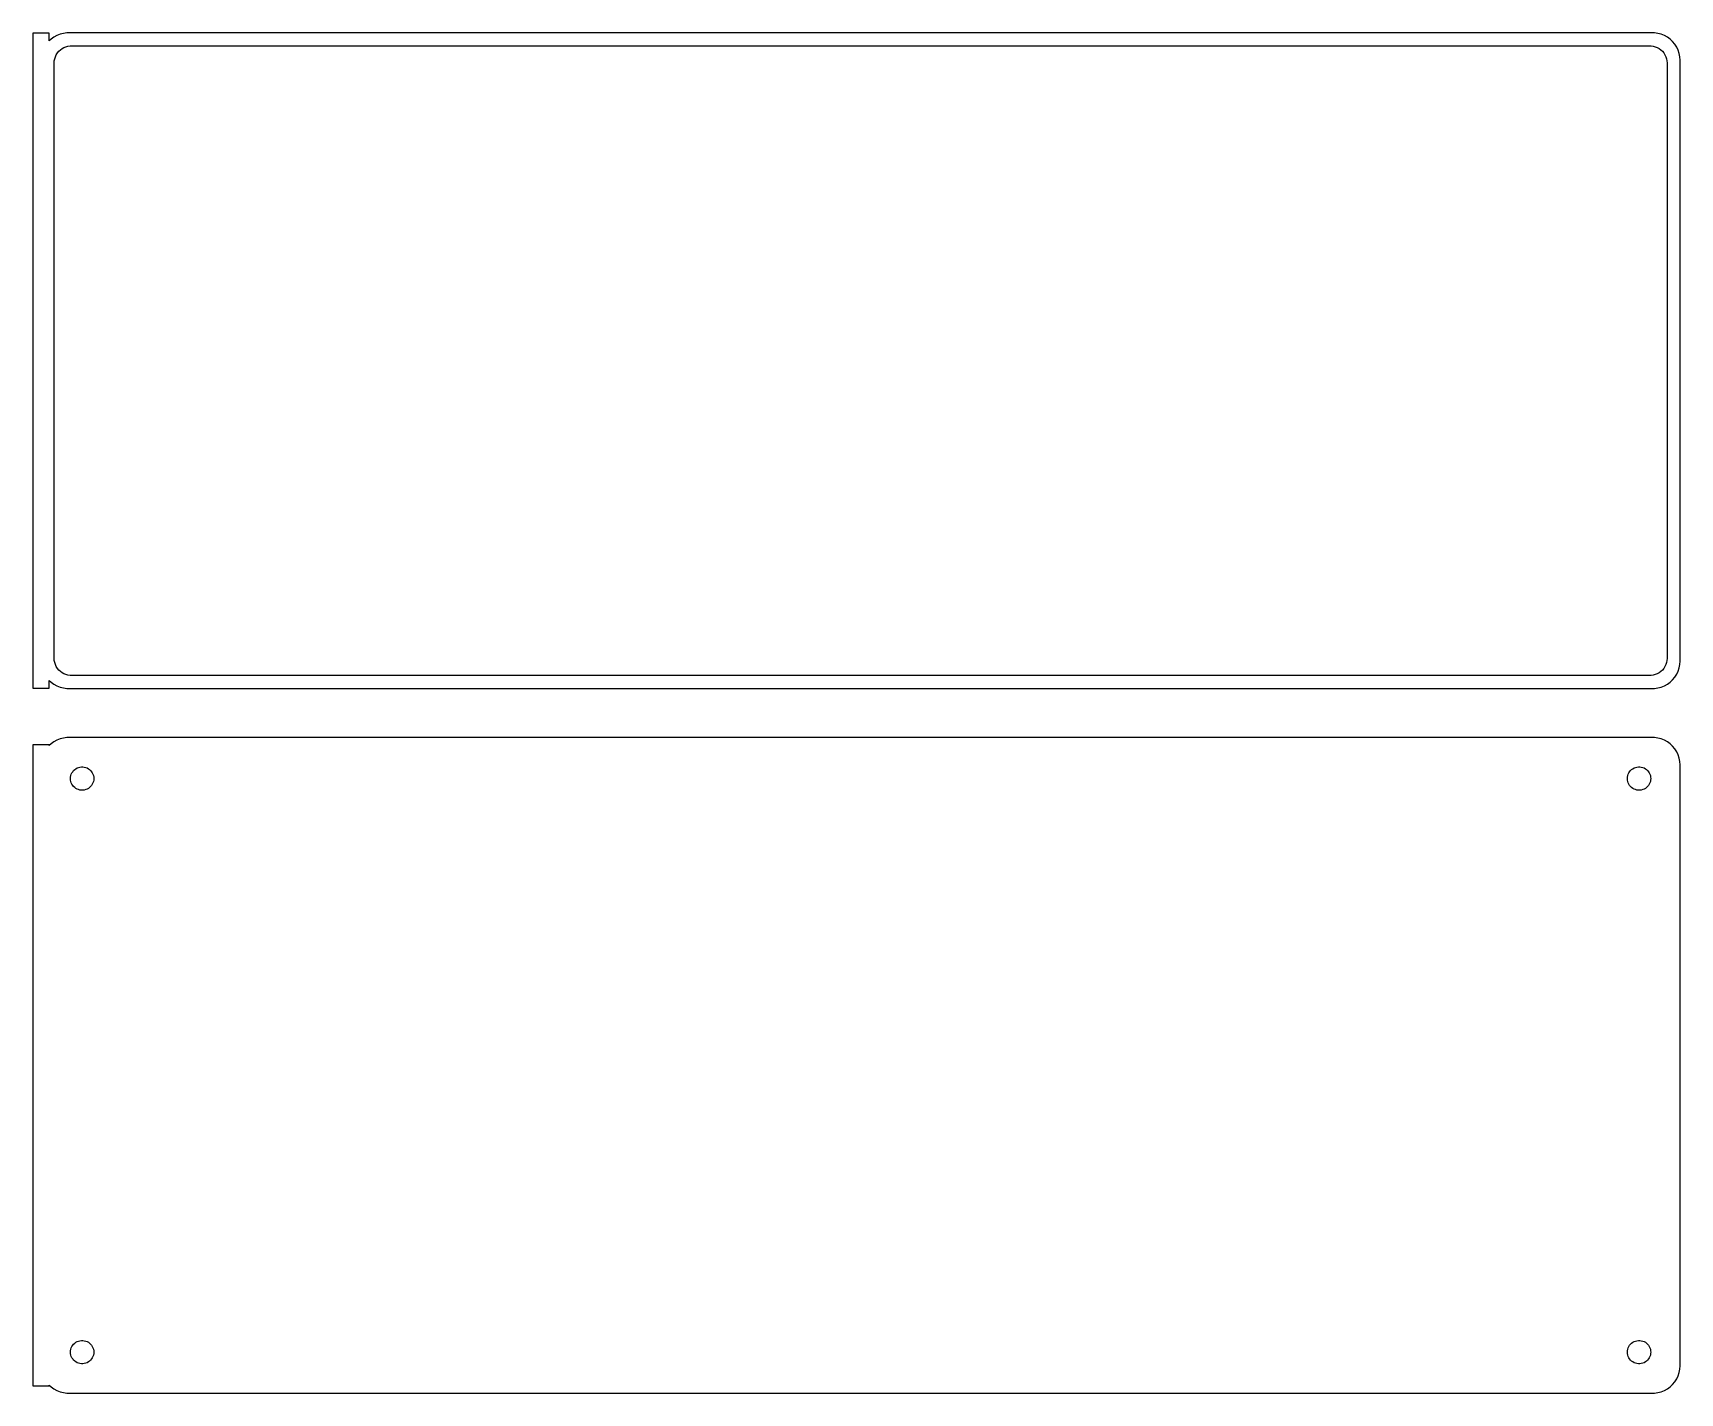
# Model space of a CAD drawing. Header units: metres. Extents: x -152 to 150, y 198 to 447.
import ezdxf

# ---------------------------------------------------------------- set-up
doc = ezdxf.new("R2010")
doc.units = ezdxf.units.M

msp = doc.modelspace()

# ---------------------------------------------------------------- linework, layer by layer
for p, q in [((-148.5, 446.979), (-151.5, 446.979)), ((-151.5, 446.979), (-151.5, 327.021)), ((-148.5, 445.559), (-148.5, 446.979)), ((-147.679, 446.222), (-148.187, 445.853)), ((-147.129, 446.524), (-147.679, 446.222)), ((-146.545, 446.755), (-147.129, 446.524)), ((-145.937, 446.911), (-146.545, 446.755)), ((-145.314, 446.99), (-145.937, 446.911)), ((145.314, 446.99), (-145.314, 446.99)), ((145.937, 446.911), (145.314, 446.99)), ((146.545, 446.755), (145.937, 446.911)), ((147.129, 446.524), (146.545, 446.755)), ((147.679, 446.222), (147.129, 446.524)), ((148.187, 445.853), (147.679, 446.222)), ((-148.187, 445.853), (-148.5, 445.559)), ((-147.228, 443), (-147.018, 443.33)), ((-147.018, 443.33), (-146.769, 443.631)), ((-146.769, 443.631), (-146.484, 443.899)), ((-146.484, 443.899), (-146.168, 444.128)), ((-146.168, 444.128), (-145.825, 444.317)), ((-145.825, 444.317), (-145.462, 444.461)), ((-145.462, 444.461), (-145.083, 444.558)), ((-145.083, 444.558), (-144.695, 444.607)), ((-144.695, 444.607), (144.695, 444.607)), ((144.695, 444.607), (145.083, 444.558)), ((145.083, 444.558), (145.462, 444.461)), ((145.462, 444.461), (145.825, 444.317)), ((145.825, 444.317), (146.168, 444.128)), ((146.168, 444.128), (146.484, 443.899)), ((146.484, 443.899), (146.769, 443.631)), ((146.769, 443.631), (147.018, 443.33)), ((147.018, 443.33), (147.228, 443)), ((148.645, 445.423), (148.187, 445.853)), ((149.045, 444.939), (148.645, 445.423)), ((149.382, 444.409), (149.045, 444.939)), ((149.649, 443.841), (149.382, 444.409)), ((149.843, 443.243), (149.649, 443.841)), ((149.961, 442.627), (149.843, 443.243)), ((-147.613, 441.5), (-147.588, 441.89)), ((-147.613, 332.5), (-147.613, 441.5)), ((-147.588, 441.89), (-147.515, 442.274)), ((-147.515, 442.274), (-147.394, 442.646)), ((-147.394, 442.646), (-147.228, 443)), ((147.228, 443), (147.394, 442.646)), ((147.394, 442.646), (147.515, 442.274)), ((147.515, 442.274), (147.588, 441.89)), ((147.588, 441.89), (147.613, 441.5)), ((147.613, 441.5), (147.613, 332.5)), ((150, 442), (149.961, 442.627)), ((150, 332), (150, 442)), ((-147.588, 332.11), (-147.613, 332.5)), ((-147.515, 331.726), (-147.588, 332.11)), ((-147.394, 331.354), (-147.515, 331.726)), ((147.515, 331.726), (147.394, 331.354)), ((147.588, 332.11), (147.515, 331.726)), ((147.613, 332.5), (147.588, 332.11)), ((149.961, 331.373), (150, 332)), ((-147.228, 331), (-147.394, 331.354)), ((-147.018, 330.67), (-147.228, 331)), ((-146.769, 330.369), (-147.018, 330.67)), ((-146.484, 330.101), (-146.769, 330.369)), ((-146.168, 329.872), (-146.484, 330.101)), ((-145.825, 329.683), (-146.168, 329.872)), ((-145.462, 329.539), (-145.825, 329.683)), ((-145.083, 329.442), (-145.462, 329.539)), ((-144.695, 329.393), (-145.083, 329.442)), ((144.695, 329.393), (-144.695, 329.393)), ((145.083, 329.442), (144.695, 329.393)), ((145.462, 329.539), (145.083, 329.442)), ((145.825, 329.683), (145.462, 329.539)), ((146.168, 329.872), (145.825, 329.683)), ((146.484, 330.101), (146.168, 329.872)), ((146.769, 330.369), (146.484, 330.101)), ((147.018, 330.67), (146.769, 330.369)), ((147.228, 331), (147.018, 330.67)), ((147.394, 331.354), (147.228, 331)), ((148.645, 328.577), (149.045, 329.061)), ((149.045, 329.061), (149.382, 329.591)), ((149.382, 329.591), (149.649, 330.159)), ((149.649, 330.159), (149.843, 330.757)), ((149.843, 330.757), (149.961, 331.373)), ((-151.5, 327.021), (-148.5, 327.021)), ((-148.5, 327.021), (-148.5, 328.441)), ((-148.5, 328.441), (-148.187, 328.147)), ((-148.187, 328.147), (-147.679, 327.778)), ((-147.679, 327.778), (-147.129, 327.476)), ((-147.129, 327.476), (-146.545, 327.245)), ((-146.545, 327.245), (-145.937, 327.089)), ((-145.937, 327.089), (-145.314, 327.01)), ((-145.314, 327.01), (145.314, 327.01)), ((145.314, 327.01), (145.937, 327.089)), ((145.937, 327.089), (146.545, 327.245)), ((146.545, 327.245), (147.129, 327.476)), ((147.129, 327.476), (147.679, 327.778)), ((147.679, 327.778), (148.187, 328.147)), ((148.187, 328.147), (148.645, 328.577)), ((-148.5, 316.653), (-151.5, 316.653)), ((-151.5, 316.653), (-151.5, 199.347)), ((-148.187, 316.853), (-148.5, 316.559)), ((-148.5, 316.559), (-148.5, 316.653)), ((-147.679, 317.222), (-148.187, 316.853)), ((-147.129, 317.524), (-147.679, 317.222)), ((-146.545, 317.755), (-147.129, 317.524)), ((-145.937, 317.911), (-146.545, 317.755)), ((-145.314, 317.99), (-145.937, 317.911)), ((145.314, 317.99), (-145.314, 317.99)), ((145.937, 317.911), (145.314, 317.99)), ((146.545, 317.755), (145.937, 317.911)), ((147.129, 317.524), (146.545, 317.755)), ((147.679, 317.222), (147.129, 317.524)), ((148.187, 316.853), (147.679, 317.222)), ((148.645, 316.423), (148.187, 316.853)), ((149.045, 315.939), (148.645, 316.423)), ((149.382, 315.409), (149.045, 315.939)), ((149.649, 314.841), (149.382, 315.409)), ((149.843, 314.243), (149.649, 314.841)), ((149.961, 313.627), (149.843, 314.243)), ((150, 313), (149.961, 313.627)), ((-144.635, 310.5), (-144.618, 310.768)), ((-144.618, 310.768), (-144.568, 311.031)), ((-144.568, 311.031), (-144.485, 311.286)), ((-144.485, 311.286), (-144.371, 311.529)), ((-144.371, 311.529), (-144.227, 311.755)), ((-144.227, 311.755), (-144.057, 311.962)), ((-144.057, 311.962), (-143.861, 312.145)), ((-143.861, 312.145), (-143.644, 312.303)), ((-143.644, 312.303), (-143.409, 312.432)), ((-143.409, 312.432), (-143.16, 312.531)), ((-143.16, 312.531), (-142.9, 312.597)), ((-142.9, 312.597), (-142.634, 312.631)), ((-142.634, 312.631), (-142.366, 312.631)), ((-142.366, 312.631), (-142.1, 312.597)), ((-142.1, 312.597), (-141.84, 312.531)), ((-141.84, 312.531), (-141.591, 312.432)), ((-141.591, 312.432), (-141.356, 312.303)), ((-141.356, 312.303), (-141.139, 312.145)), ((-141.139, 312.145), (-140.943, 311.962)), ((-140.943, 311.962), (-140.773, 311.755)), ((-140.773, 311.755), (-140.629, 311.529)), ((-140.629, 311.529), (-140.515, 311.286)), ((-140.515, 311.286), (-140.432, 311.031)), ((-140.432, 311.031), (-140.382, 310.768)), ((-140.382, 310.768), (-140.365, 310.5)), ((140.365, 310.5), (140.382, 310.768)), ((140.382, 310.768), (140.432, 311.031)), ((140.432, 311.031), (140.515, 311.286)), ((140.515, 311.286), (140.629, 311.529)), ((140.629, 311.529), (140.773, 311.755)), ((140.773, 311.755), (140.943, 311.962)), ((140.943, 311.962), (141.139, 312.145)), ((141.139, 312.145), (141.356, 312.303)), ((141.356, 312.303), (141.591, 312.432)), ((141.591, 312.432), (141.84, 312.531)), ((141.84, 312.531), (142.1, 312.597)), ((142.1, 312.597), (142.366, 312.631)), ((142.366, 312.631), (142.634, 312.631)), ((142.634, 312.631), (142.9, 312.597)), ((142.9, 312.597), (143.16, 312.531)), ((143.16, 312.531), (143.409, 312.432)), ((143.409, 312.432), (143.644, 312.303)), ((143.644, 312.303), (143.861, 312.145)), ((143.861, 312.145), (144.057, 311.962)), ((144.057, 311.962), (144.227, 311.755)), ((144.227, 311.755), (144.371, 311.529)), ((144.371, 311.529), (144.485, 311.286)), ((144.485, 311.286), (144.568, 311.031)), ((144.568, 311.031), (144.618, 310.768)), ((144.618, 310.768), (144.635, 310.5)), ((150, 203), (150, 313)), ((-144.618, 310.232), (-144.635, 310.5)), ((-144.568, 309.969), (-144.618, 310.232)), ((-144.485, 309.714), (-144.568, 309.969)), ((-144.371, 309.471), (-144.485, 309.714)), ((-144.227, 309.245), (-144.371, 309.471)), ((-144.057, 309.038), (-144.227, 309.245)), ((-143.861, 308.855), (-144.057, 309.038)), ((-143.644, 308.697), (-143.861, 308.855)), ((-143.409, 308.568), (-143.644, 308.697)), ((-143.16, 308.469), (-143.409, 308.568)), ((-142.9, 308.403), (-143.16, 308.469)), ((-142.634, 308.369), (-142.9, 308.403)), ((-142.366, 308.369), (-142.634, 308.369)), ((-142.1, 308.403), (-142.366, 308.369)), ((-141.84, 308.469), (-142.1, 308.403)), ((-141.591, 308.568), (-141.84, 308.469)), ((-141.356, 308.697), (-141.591, 308.568)), ((-141.139, 308.855), (-141.356, 308.697)), ((-140.943, 309.038), (-141.139, 308.855)), ((-140.773, 309.245), (-140.943, 309.038)), ((-140.629, 309.471), (-140.773, 309.245)), ((-140.515, 309.714), (-140.629, 309.471)), ((-140.432, 309.969), (-140.515, 309.714)), ((-140.382, 310.232), (-140.432, 309.969)), ((-140.365, 310.5), (-140.382, 310.232)), ((140.382, 310.232), (140.365, 310.5)), ((140.432, 309.969), (140.382, 310.232)), ((140.515, 309.714), (140.432, 309.969)), ((140.629, 309.471), (140.515, 309.714)), ((140.773, 309.245), (140.629, 309.471)), ((140.943, 309.038), (140.773, 309.245)), ((141.139, 308.855), (140.943, 309.038)), ((141.356, 308.697), (141.139, 308.855)), ((141.591, 308.568), (141.356, 308.697)), ((141.84, 308.469), (141.591, 308.568)), ((142.1, 308.403), (141.84, 308.469)), ((142.366, 308.369), (142.1, 308.403)), ((142.634, 308.369), (142.366, 308.369)), ((142.9, 308.403), (142.634, 308.369)), ((143.16, 308.469), (142.9, 308.403)), ((143.409, 308.568), (143.16, 308.469)), ((143.644, 308.697), (143.409, 308.568)), ((143.861, 308.855), (143.644, 308.697)), ((144.057, 309.038), (143.861, 308.855)), ((144.227, 309.245), (144.057, 309.038)), ((144.371, 309.471), (144.227, 309.245)), ((144.485, 309.714), (144.371, 309.471)), ((144.568, 309.969), (144.485, 309.714)), ((144.618, 310.232), (144.568, 309.969)), ((144.635, 310.5), (144.618, 310.232)), ((-144.635, 205.5), (-144.618, 205.768)), ((-144.618, 205.232), (-144.635, 205.5)), ((-144.618, 205.768), (-144.568, 206.031)), ((-144.568, 204.969), (-144.618, 205.232)), ((-144.568, 206.031), (-144.485, 206.286)), ((-144.485, 206.286), (-144.371, 206.529)), ((-144.371, 206.529), (-144.227, 206.755)), ((-144.227, 206.755), (-144.057, 206.962)), ((-144.057, 206.962), (-143.861, 207.145)), ((-143.861, 207.145), (-143.644, 207.303)), ((-143.644, 207.303), (-143.409, 207.432)), ((-143.409, 207.432), (-143.16, 207.531)), ((-143.16, 207.531), (-142.9, 207.597)), ((-142.9, 207.597), (-142.634, 207.631)), ((-142.634, 207.631), (-142.366, 207.631)), ((-142.366, 207.631), (-142.1, 207.597)), ((-142.1, 207.597), (-141.84, 207.531)), ((-141.84, 207.531), (-141.591, 207.432)), ((-141.591, 207.432), (-141.356, 207.303)), ((-141.356, 207.303), (-141.139, 207.145)), ((-141.139, 207.145), (-140.943, 206.962)), ((-140.943, 206.962), (-140.773, 206.755)), ((-140.773, 206.755), (-140.629, 206.529)), ((-140.629, 206.529), (-140.515, 206.286)), ((-140.515, 206.286), (-140.432, 206.031)), ((-140.432, 206.031), (-140.382, 205.768)), ((-140.382, 205.232), (-140.432, 204.969)), ((-140.382, 205.768), (-140.365, 205.5)), ((-140.365, 205.5), (-140.382, 205.232)), ((140.365, 205.5), (140.382, 205.768)), ((140.382, 205.232), (140.365, 205.5)), ((140.382, 205.768), (140.432, 206.031)), ((140.432, 204.969), (140.382, 205.232)), ((140.432, 206.031), (140.515, 206.286)), ((140.515, 206.286), (140.629, 206.529)), ((140.629, 206.529), (140.773, 206.755)), ((140.773, 206.755), (140.943, 206.962)), ((140.943, 206.962), (141.139, 207.145)), ((141.139, 207.145), (141.356, 207.303)), ((141.356, 207.303), (141.591, 207.432)), ((141.591, 207.432), (141.84, 207.531)), ((141.84, 207.531), (142.1, 207.597)), ((142.1, 207.597), (142.366, 207.631)), ((142.366, 207.631), (142.634, 207.631)), ((142.634, 207.631), (142.9, 207.597)), ((142.9, 207.597), (143.16, 207.531)), ((143.16, 207.531), (143.409, 207.432)), ((143.409, 207.432), (143.644, 207.303)), ((143.644, 207.303), (143.861, 207.145)), ((143.861, 207.145), (144.057, 206.962)), ((144.057, 206.962), (144.227, 206.755)), ((144.227, 206.755), (144.371, 206.529)), ((144.371, 206.529), (144.485, 206.286)), ((144.485, 206.286), (144.568, 206.031)), ((144.568, 206.031), (144.618, 205.768)), ((144.618, 205.232), (144.568, 204.969)), ((144.618, 205.768), (144.635, 205.5)), ((144.635, 205.5), (144.618, 205.232)), ((-144.485, 204.714), (-144.568, 204.969)), ((-144.371, 204.471), (-144.485, 204.714)), ((-144.227, 204.245), (-144.371, 204.471)), ((-144.057, 204.038), (-144.227, 204.245)), ((-143.861, 203.855), (-144.057, 204.038)), ((-143.644, 203.697), (-143.861, 203.855)), ((-143.409, 203.568), (-143.644, 203.697)), ((-143.16, 203.469), (-143.409, 203.568)), ((-142.9, 203.403), (-143.16, 203.469)), ((-142.634, 203.369), (-142.9, 203.403)), ((-142.366, 203.369), (-142.634, 203.369)), ((-142.1, 203.403), (-142.366, 203.369)), ((-141.84, 203.469), (-142.1, 203.403)), ((-141.591, 203.568), (-141.84, 203.469)), ((-141.356, 203.697), (-141.591, 203.568)), ((-141.139, 203.855), (-141.356, 203.697)), ((-140.943, 204.038), (-141.139, 203.855)), ((-140.773, 204.245), (-140.943, 204.038)), ((-140.629, 204.471), (-140.773, 204.245)), ((-140.515, 204.714), (-140.629, 204.471)), ((-140.432, 204.969), (-140.515, 204.714)), ((140.515, 204.714), (140.432, 204.969)), ((140.629, 204.471), (140.515, 204.714)), ((140.773, 204.245), (140.629, 204.471)), ((140.943, 204.038), (140.773, 204.245)), ((141.139, 203.855), (140.943, 204.038)), ((141.356, 203.697), (141.139, 203.855)), ((141.591, 203.568), (141.356, 203.697)), ((141.84, 203.469), (141.591, 203.568)), ((142.1, 203.403), (141.84, 203.469)), ((142.366, 203.369), (142.1, 203.403)), ((142.634, 203.369), (142.366, 203.369)), ((142.9, 203.403), (142.634, 203.369)), ((143.16, 203.469), (142.9, 203.403)), ((143.409, 203.568), (143.16, 203.469)), ((143.644, 203.697), (143.409, 203.568)), ((143.861, 203.855), (143.644, 203.697)), ((144.057, 204.038), (143.861, 203.855)), ((144.227, 204.245), (144.057, 204.038)), ((144.371, 204.471), (144.227, 204.245)), ((144.485, 204.714), (144.371, 204.471)), ((144.568, 204.969), (144.485, 204.714)), ((149.843, 201.757), (149.961, 202.373)), ((149.961, 202.373), (150, 203)), ((-151.5, 199.347), (-148.5, 199.347)), ((-148.5, 199.347), (-148.5, 199.441)), ((-148.5, 199.441), (-148.187, 199.147)), ((-148.187, 199.147), (-147.679, 198.778)), ((147.679, 198.778), (148.187, 199.147)), ((148.187, 199.147), (148.645, 199.577)), ((148.645, 199.577), (149.045, 200.061)), ((149.045, 200.061), (149.382, 200.591)), ((149.382, 200.591), (149.649, 201.159)), ((149.649, 201.159), (149.843, 201.757)), ((-147.679, 198.778), (-147.129, 198.476)), ((-147.129, 198.476), (-146.545, 198.245)), ((-146.545, 198.245), (-145.937, 198.089)), ((-145.937, 198.089), (-145.314, 198.01)), ((-145.314, 198.01), (145.314, 198.01)), ((145.314, 198.01), (145.937, 198.089)), ((145.937, 198.089), (146.545, 198.245)), ((146.545, 198.245), (147.129, 198.476)), ((147.129, 198.476), (147.679, 198.778))]:
    msp.add_line(p, q)

doc.saveas('drawing.dxf')
